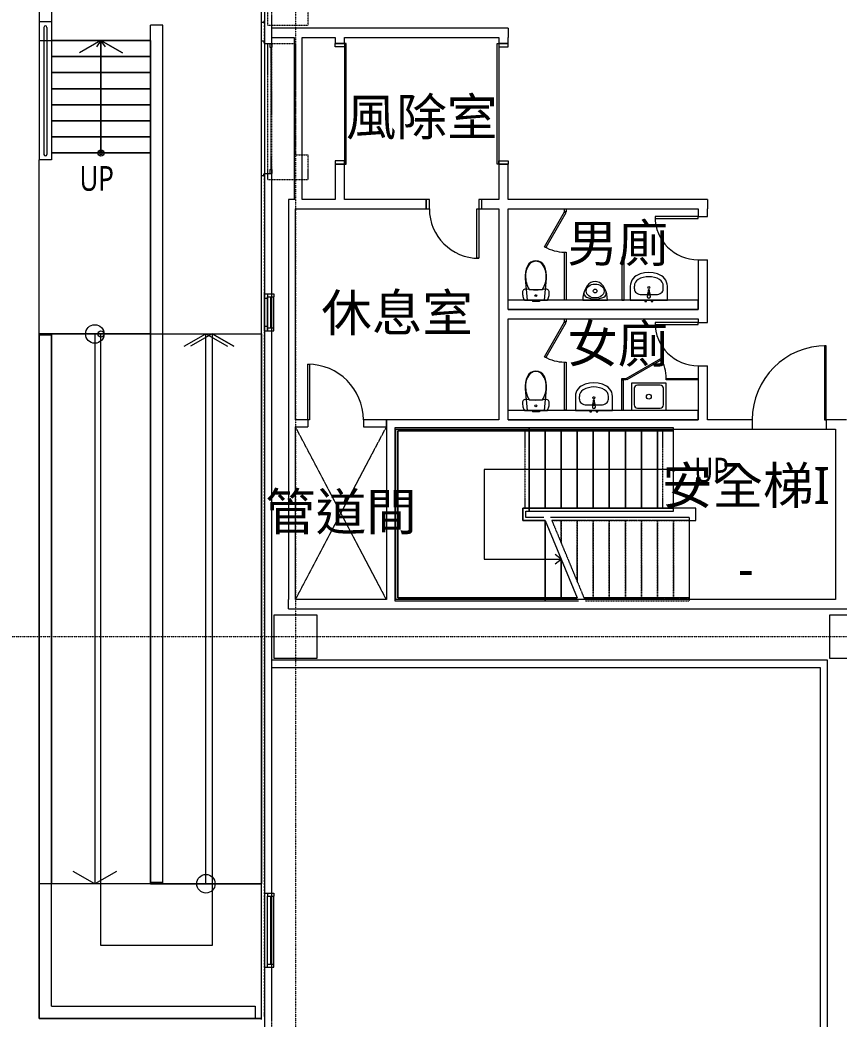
# Model space of a CAD drawing. Extents: x -76427 to 292734, y -42117 to 131250.
# Drawn here: x -4463 to 8806, y 53810 to 69982 of the extents above; entities that cross this region are included whole.
import ezdxf
from ezdxf.enums import TextEntityAlignment as Align

# ---------------------------------------------------------------- set-up
doc = ezdxf.new("R2010")
doc.units = 0
doc.header["$LTSCALE"] = 10
for name, pattern in [('H12PL1$0$HIDDEN', [0.4, 0.3, -0.1]), ('H12PL1$0$JJP_三點線', [0.9, 0.3, -0.15, 0, -0.15, 0, -0.15, 0, -0.15]), ('H12PL1$0$JJP_虛線(退縮線、投影線、地下室範圍、非屬本工程、圖面分區)', [0.45, 0.3, -0.15]), ('H12PL1$0$虛線', [0.846667, 0.423333, -0.423333]), ('H12PL1$0$點劃線', [1.340556, 0.635, -0.352778, 0, -0.352778])]:
    doc.linetypes.add(name, pattern=pattern)
for name, color, linetype in [('H12PL1$0$A-OBJE-2D', 252, 'Continuous'), ('H12PL1$0$A-OBJE-TOIL.3D', 252, 'Continuous'), ('H12PL1$0$A-STRS', 252, 'Continuous'), ('H12PL1$0$A-TEXT', 252, 'Continuous'), ('H12PL1$0$A-WALL-EX', 252, 'Continuous'), ('H12PL1$0$A-WALL-IN', 252, 'Continuous'), ('H12PL1$0$A-ZONE', 252, 'Continuous'), ('H12PL1$0$Door', 252, 'Continuous'), ('H12PL1$0$L10_14_Defpoints', 252, 'Continuous'), ('H12PL1$0$L10_14_HYOKI', 252, 'Continuous'), ('H12PL1$0$L10_14_RC Wall', 252, 'Continuous'), ('H12PL1$0$L10_14_SIAGE1', 252, 'Continuous'), ('H12PL1$0$L10_14_SIAGE2', 252, 'Continuous'), ('H12PL1$0$L10_14_SUGATA3', 252, 'Continuous'), ('H12PL1$0$L10_14_SUGATA4', 252, 'Continuous'), ('H12PL1$0$L10_14_TATEGU1', 252, 'Continuous'), ('H12PL1$0$L10_14_TATEGU2', 252, 'Continuous'), ('H12PL1$0$S-COL', 252, 'Continuous'), ('H12PL1$0$S-GRID', 252, 'Continuous'), ('H12PL1$0$S-SLAB-SHOW', 252, 'Continuous'), ('H12PL1$0$Window', 252, 'Continuous')]:
    doc.layers.add(name, color=color, linetype=linetype)
doc.styles.add('H12PL1$0$Standard', font='', dxfattribs={"width": 0.8})
doc.styles.get('H12PL1$0$Standard').set_extended_font_data('Microsoft JhengHei')

# ---------------------------------------------------------------- blocks, each defined once
blk = doc.blocks.new('H12PL1')
at = {"layer": 'H12PL1$0$A-OBJE-2D', "linetype": 'H12PL1$0$HIDDEN', "lineweight": 0}
for p, q in [((0, 60600), (1475, 63397.5)), ((1475, 60600), (0, 63397.5))]:
    blk.add_line(p, q, dxfattribs=at)
at = {"layer": 'H12PL1$0$A-OBJE-TOIL.3D', "lineweight": 0}
for p, q in [((5490.22, 65628.27), (5490.22, 65674.09)), ((5959.78, 65628.27), (5959.78, 65674.09)), ((3786.06, 65618.04), (3895, 65618.04)), ((3895, 65618.04), (4003.94, 65618.04)), ((5606.17, 65537.32), (5843.83, 65537.32)), ((5711.4, 65527.23), (5711.4, 65542.1)), ((5738.6, 65527.23), (5711.4, 65527.23)), ((5738.6, 65542.1), (5738.6, 65527.23)), ((3854.69, 65445), (3838, 65445)), ((3838, 65445), (3838, 65425)), ((3854.69, 65425), (3838, 65425)), ((3879, 65445), (3854.69, 65445)), ((3879, 65425), (3854.69, 65425)), ((3883.69, 65445), (3879, 65445)), ((3879, 65445), (3879, 65425)), ((3883.69, 65425), (3879, 65425)), ((3895, 65445), (3883.69, 65445)), ((3895, 65425), (3883.69, 65425)), ((3906.31, 65445), (3895, 65445)), ((3906.31, 65425), (3895, 65425)), ((3911, 65445), (3906.31, 65445)), ((3911, 65425), (3906.31, 65425)), ((3911, 65445), (3911, 65425)), ((3935.31, 65445), (3911, 65445)), ((3935.31, 65425), (3911, 65425)), ((3952, 65445), (3935.31, 65445)), ((3952, 65425), (3935.31, 65425)), ((3952, 65445), (3952, 65425)), ((5910, 64070), (5540, 64070)), ((4600.22, 63843.27), (4600.22, 63889.09)), ((5069.78, 63843.27), (5069.78, 63889.09)), ((5490, 64020), (5490, 63750)), ((5960, 63750), (5960, 64020)), ((3786.06, 63833.04), (3895, 63833.04)), ((3895, 63833.04), (4003.94, 63833.04)), ((4716.17, 63752.32), (4953.83, 63752.32)), ((4821.4, 63742.23), (4821.4, 63757.1)), ((4848.6, 63742.23), (4821.4, 63742.23)), ((4848.6, 63757.1), (4848.6, 63742.23)), ((3854.69, 63660), (3838, 63660)), ((3838, 63660), (3838, 63640)), ((3854.69, 63640), (3838, 63640)), ((3879, 63660), (3854.69, 63660)), ((3879, 63640), (3854.69, 63640)), ((3883.69, 63660), (3879, 63660)), ((3879, 63660), (3879, 63640)), ((3883.69, 63640), (3879, 63640)), ((3895, 63660), (3883.69, 63660)), ((3895, 63640), (3883.69, 63640)), ((3906.31, 63660), (3895, 63660)), ((3906.31, 63640), (3895, 63640)), ((3911, 63660), (3906.31, 63660)), ((3911, 63640), (3906.31, 63640)), ((3911, 63660), (3911, 63640)), ((3935.31, 63660), (3911, 63660)), ((3935.31, 63640), (3911, 63640)), ((3952, 63660), (3935.31, 63660)), ((3952, 63640), (3935.31, 63640)), ((3952, 63660), (3952, 63640)), ((5540, 63700), (5910, 63700))]:
    blk.add_line(p, q, dxfattribs=at)
at = {"layer": 'H12PL1$0$A-OBJE-TOIL.3D', "lineweight": 0, "flags": 128}
for points in [[(4381.65, 66862.5), (4056.65, 66299.58), (4035, 66312.08), (4360, 66875)], [(4385, 66875), (4360, 66875), (4360, 66925), (4385, 66925)], [(4385, 65445), (4360, 65445), (4360, 66225), (4385, 66225)], [(4064.42, 65898.43), (4052.02, 65948.17), (4033, 65995.11), (4007.4, 66032.31), (3974.36, 66060.82), (3936.05, 66078.78), (3895, 66085), (3853.95, 66078.78), (3815.64, 66060.82), (3782.6, 66032.31), (3757, 65995.11), (3737.98, 65948.17), (3725.58, 65898.43), (3720.09, 65847.08), (3721.65, 65795.38), (3754.03, 65445), (4035.97, 65445), (4068.35, 65795.38), (4069.91, 65847.08)], [(5285, 65445), (5325, 65445), (5325, 66135), (5285, 66135)], [(6025, 65445), (6025, 65674.09), (6022.11, 65707.81), (6013.51, 65740.46), (5999.5, 65770.98), (5980.51, 65798.41), (5957.15, 65821.86), (5930.17, 65840.59), (5864.98, 65870.53), (5795.96, 65888.83), (5725, 65894.99), (5654.04, 65888.83), (5585.02, 65870.53), (5519.83, 65840.59), (5492.85, 65821.86), (5469.49, 65798.41), (5450.5, 65770.98), (5436.49, 65740.46), (5427.89, 65707.81), (5425, 65674.09), (5425, 65445)], [(5055, 65445), (5051.96, 65497.96), (5042.94, 65549.32), (5028.21, 65597.5), (5008.21, 65641.05), (4983.56, 65678.64), (4955, 65709.14), (4923.4, 65731.61), (4889.73, 65745.37), (4855, 65750), (4820.27, 65745.37), (4786.6, 65731.61), (4755, 65709.14), (4726.44, 65678.64), (4701.79, 65641.05), (4681.79, 65597.5), (4667.06, 65549.32), (4658.04, 65497.96), (4655, 65445), (4855, 65445)], [(4081.77, 65445), (4088.87, 65460.07), (4095.07, 65475.54), (4100.36, 65491.34), (4104.71, 65507.43), (4108.11, 65523.74), (4110.55, 65540.22), (4112.01, 65556.82), (4112.5, 65573.48), (4111.22, 65585.01), (4107.43, 65595.98), (4101.33, 65605.85), (4093.21, 65614.15), (4083.46, 65620.45), (4072.57, 65624.47), (4061.06, 65625.99), (4049.5, 65624.95), (4011.22, 65618.17), (3972.64, 65613.31), (3933.87, 65610.39), (3895, 65609.42), (3856.13, 65610.39), (3817.36, 65613.31), (3778.78, 65618.17), (3740.5, 65624.95), (3728.94, 65625.99), (3717.43, 65624.47), (3706.54, 65620.45), (3696.79, 65614.15), (3688.67, 65605.85), (3682.57, 65595.98), (3678.78, 65585.01), (3677.5, 65573.48), (3677.99, 65556.82), (3679.45, 65540.22), (3681.89, 65523.74), (3685.29, 65507.43), (3689.64, 65491.34), (3694.93, 65475.54), (3701.13, 65460.07), (3708.23, 65445)], [(5688.5, 65445), (5661.5, 65445), (5661.5, 65425), (5688.5, 65425)], [(5788.5, 65445), (5761.5, 65445), (5761.5, 65425), (5788.5, 65425)], [(4381.65, 65082.5), (4056.65, 64519.58), (4035, 64532.08), (4360, 65095)], [(4385, 65095), (4360, 65095), (4360, 65145), (4385, 65145)], [(4385, 63665), (4360, 63665), (4360, 64445), (4385, 64445)], [(5356.08, 64180), (5919, 64505), (5931.5, 64483.35), (5368.58, 64158.35)], [(4064.42, 64113.43), (4052.02, 64163.17), (4033, 64210.11), (4007.4, 64247.31), (3974.36, 64275.82), (3936.05, 64293.78), (3895, 64300), (3853.95, 64293.78), (3815.64, 64275.82), (3782.6, 64247.31), (3757, 64210.11), (3737.98, 64163.17), (3725.58, 64113.43), (3720.09, 64062.08), (3721.65, 64010.38), (3754.03, 63660), (4035.97, 63660), (4068.35, 64010.38), (4069.91, 64062.08)], [(5135, 63660), (5135, 63889.09), (5132.11, 63922.81), (5123.51, 63955.46), (5109.5, 63985.98), (5090.51, 64013.41), (5067.15, 64036.86), (5040.17, 64055.59), (4974.98, 64085.53), (4905.96, 64103.83), (4835, 64109.99), (4764.04, 64103.83), (4695.02, 64085.53), (4629.83, 64055.59), (4602.85, 64036.86), (4579.49, 64013.41), (4560.5, 63985.98), (4546.49, 63955.46), (4537.89, 63922.81), (4535, 63889.09), (4535, 63660)], [(5356.08, 64180), (5356.08, 64155), (5285, 64155), (5285, 64180)], [(5310, 63660), (5285, 63660), (5285, 64155), (5310, 64155)], [(5450, 64110), (6000, 64110), (6000, 63660), (5450, 63660)], [(6525, 64180), (6525, 64155), (6006.08, 64155), (6006.08, 64180)], [(4081.77, 63660), (4088.87, 63675.07), (4095.07, 63690.54), (4100.36, 63706.34), (4104.71, 63722.43), (4108.11, 63738.74), (4110.55, 63755.22), (4112.01, 63771.82), (4112.5, 63788.48), (4111.22, 63800.01), (4107.43, 63810.98), (4101.33, 63820.85), (4093.21, 63829.15), (4083.46, 63835.45), (4072.57, 63839.47), (4061.06, 63840.99), (4049.5, 63839.95), (4011.22, 63833.17), (3972.64, 63828.31), (3933.87, 63825.39), (3895, 63824.42), (3856.13, 63825.39), (3817.36, 63828.31), (3778.78, 63833.17), (3740.5, 63839.95), (3728.94, 63840.99), (3717.43, 63839.47), (3706.54, 63835.45), (3696.79, 63829.15), (3688.67, 63820.85), (3682.57, 63810.98), (3678.78, 63800.01), (3677.5, 63788.48), (3677.99, 63771.82), (3679.45, 63755.22), (3681.89, 63738.74), (3685.29, 63722.43), (3689.64, 63706.34), (3694.93, 63690.54), (3701.13, 63675.07), (3708.23, 63660)], [(4798.5, 63660), (4771.5, 63660), (4771.5, 63640), (4798.5, 63640)], [(4898.5, 63660), (4871.5, 63660), (4871.5, 63640), (4898.5, 63640)]]:
    blk.add_lwpolyline(points, close=True, dxfattribs=at)
for points in [[(5750, 65502.32), (5746, 65544.27, 0.12101958), (5742.73, 65553.78), (5736.1, 65606.72, 0.88256628), (5713.9, 65606.72), (5707.27, 65553.78, 0.12101958), (5704, 65544.27), (5700, 65502.32, 1)], [(4860, 63717.32), (4856, 63759.27, 0.12101958), (4852.73, 63768.78), (4846.1, 63821.72, 0.88256628), (4823.9, 63821.72), (4817.27, 63768.78, 0.12101958), (4814, 63759.27), (4810, 63717.32, 1)]]:
    blk.add_lwpolyline(points, format="xyb", close=True, dxfattribs=at)
for points in [[(6525, 65445), (3445, 65445)], [(3445, 65295), (3445, 65445)], [(6525, 65295), (6525, 65445)], [(3445, 65295), (6525, 65295)], [(6525, 63660), (3445, 63660)], [(3445, 63510), (3445, 63660)], [(6525, 63510), (6525, 63660)], [(3445, 63510), (6525, 63510)]]:
    blk.add_lwpolyline(points, dxfattribs=at)
at = {"layer": 'H12PL1$0$A-OBJE-TOIL.3D', "lineweight": 0}
for centre, radius in [((5725, 65652.14), 17.5), ((4855, 65595), 30), ((4835, 63867.14), 17.5), ((5725, 63885), 40)]:
    blk.add_circle(centre, radius, dxfattribs=at)
for centre, radius, start, end in [((4360, 66875), 650, 240, 270), ((4743.21, 65560.27), 70.02, 169.18547, 244.54742), ((4966.79, 65560.27), 70.02, 295.452578, 10.81453), ((5725, 65542.37), 21.09, 32.771025, 147.228975), ((5725, 65542.1), 13.6, 0, 180), ((4855, 65795.15), 330.15, 244.547422, 270), ((4855, 65795.15), 330.15, 270, 295.452578), ((4360, 65095), 650, 240, 270), ((5356.08, 64180), 650, 0, 30), ((5540, 64020), 50, 90, 180), ((5910, 64020), 50, 0, 90), ((4835, 63757.37), 21.09, 32.771025, 147.228975), ((4835, 63757.1), 13.6, 0, 180), ((5540, 63750), 50, 180, 270), ((5910, 63750), 50, 270, 0)]:
    blk.add_arc(centre, radius, start, end, dxfattribs=at)
for centre, major_axis, ratio, start_param, end_param in [((3984.46, 65857.3), (0, 257.06), 0.99937656, 0.7259352, 1.62652376), ((3895.81, 65937.76), (0, 138.61), 0.99937656, 0.00586087, 0.63250464), ((3894.19, 65937.76), (0, 138.61), 0.99937656, 5.65068079, 6.27732457), ((3805.54, 65857.3), (0, 257.06), 0.99937656, 4.65665775, 5.55724631), ((4153.1, 65832.94), (0, 425.52), 0.99937656, 1.5471782, 2.10019876), ((3636.9, 65832.94), (0, 425.52), 0.99937656, 4.18298425, 4.7360048), ((5725, 65445), (0, 381.82), 0.95652174, 5.78621047, 6.78016015), ((5606.15, 65674.09), (0, 121.2), 0.95652174, 0.49697483, 1.57079633), ((5843.85, 65674.09), (0, 121.2), 0.95652174, 4.71238898, 5.78621048), ((5606.3, 65628.27), (116.07, 0), 0.78364566, 3.14159265, 4.71238898), ((5843.7, 65628.27), (116.07, 0), 0.78364566, 4.71238898, 6.28318531), ((3984.46, 64072.3), (0, 257.06), 0.99937656, 0.7259352, 1.62652376), ((3895.81, 64152.76), (0, 138.61), 0.99937656, 0.00586087, 0.63250464), ((3894.19, 64152.76), (0, 138.61), 0.99937656, 5.65068079, 6.27732457), ((3805.54, 64072.3), (0, 257.06), 0.99937656, 4.65665775, 5.55724631), ((4153.1, 64047.94), (0, 425.52), 0.99937656, 1.5471782, 2.10019876), ((3636.9, 64047.94), (0, 425.52), 0.99937656, 4.18298425, 4.7360048), ((4835, 63660), (0, 381.82), 0.95652174, 5.78621047, 6.78016015), ((4716.15, 63889.09), (0, 121.2), 0.95652174, 0.49697483, 1.57079633), ((4953.85, 63889.09), (0, 121.2), 0.95652174, 4.71238898, 5.78621048), ((4716.3, 63843.27), (116.07, 0), 0.78364566, 3.14159265, 4.71238898), ((4953.7, 63843.27), (116.07, 0), 0.78364566, 4.71238898, 6.28318531)]:
    blk.add_ellipse(centre, major_axis=major_axis, ratio=ratio, start_param=start_param, end_param=end_param, dxfattribs=at)
for centre, major_axis, ratio in [((4855, 65595), (145, 0), 0.77241379), ((3895, 65519.98), (15, 0), 0.99972383), ((3895, 63734.98), (15, 0), 0.99972383)]:
    blk.add_ellipse(centre, major_axis=major_axis, ratio=ratio, dxfattribs=at)
at = {"layer": 'H12PL1$0$A-STRS', "lineweight": 0}
for p, q in [((-2350, 69650), (-3950, 69650)), ((-3950, 69650), (-3950, 67830)), ((-2350, 69650), (-3950, 69650)), ((-3950, 69650), (-3950, 69390)), ((-3150, 69650), (-3225, 69550)), ((-3150, 69390), (-3150, 69650)), ((-3075, 69550), (-3150, 69650)), ((-2350, 67830), (-2350, 69650)), ((-2350, 69390), (-2350, 69650)), ((-2350, 69390), (-3950, 69390)), ((-3950, 69390), (-3950, 69130)), ((-3950, 69390), (-2350, 69390)), ((-3150, 68090), (-3150, 69390)), ((-2350, 69130), (-2350, 69390)), ((-2350, 69130), (-3950, 69130)), ((-3950, 69130), (-3950, 68870)), ((-3950, 69130), (-2350, 69130)), ((-2350, 68870), (-2350, 69130)), ((-2350, 68870), (-3950, 68870)), ((-3950, 68870), (-3950, 68610)), ((-3950, 68870), (-2350, 68870)), ((-2350, 68610), (-2350, 68870)), ((-2350, 68610), (-3950, 68610)), ((-3950, 68610), (-3950, 68350)), ((-3950, 68610), (-2350, 68610)), ((-2350, 68350), (-2350, 68610)), ((-2350, 68350), (-3950, 68350)), ((-3950, 68350), (-3950, 68090)), ((-3950, 68350), (-2350, 68350)), ((-2350, 68090), (-2350, 68350)), ((-2350, 68090), (-3950, 68090)), ((-3950, 68090), (-3950, 67830)), ((-3950, 68090), (-2350, 68090)), ((-3150, 67830), (-3150, 68090)), ((-2350, 67830), (-2350, 68090)), ((-3950, 67830), (-2350, 67830)), ((-3950, 67830), (-2350, 67830)), ((3785, 63380), (1608.56, 63380)), ((1608.56, 63380), (1608.56, 60580)), ((1658.56, 60630), (1658.56, 63330)), ((1658.56, 63330), (3785, 63330)), ((1658.56, 63330), (1658.56, 60630)), ((3715.58, 63330), (1658.56, 63330)), ((1658.56, 63330), (1658.56, 60630)), ((3785, 63330), (1658.56, 63330)), ((3785, 63330), (3715.58, 63330)), ((6125, 63380), (3785, 63380)), ((3785, 63380), (3785, 63330)), ((3785, 63330), (3785, 63380)), ((3785, 63330), (6125, 63330)), ((6125, 63330), (3785, 63330)), ((3785, 62080), (3785, 63330)), ((3785, 62080), (3785, 63330)), ((3785, 62080), (3785, 63330)), ((4045, 63330), (3785, 63330)), ((3785, 63330), (3785, 62080)), ((3785, 62080), (3785, 63330)), ((4045, 62080), (4045, 63330)), ((4305, 63330), (4045, 63330)), ((4045, 63330), (4045, 62080)), ((4045, 62080), (4045, 63330)), ((4305, 62080), (4305, 63330)), ((4565, 63330), (4305, 63330)), ((4305, 63330), (4305, 62080)), ((4305, 62080), (4305, 63330)), ((4565, 62080), (4565, 63330)), ((4825, 63330), (4565, 63330)), ((4565, 63330), (4565, 62080)), ((4565, 62080), (4565, 63330)), ((4825, 62080), (4825, 63330)), ((5085, 63330), (4825, 63330)), ((4825, 63330), (4825, 62080)), ((4825, 62080), (4825, 63330)), ((5085, 62080), (5085, 63330)), ((5345, 63330), (5085, 63330)), ((5085, 63330), (5085, 62080)), ((5085, 62080), (5085, 63330)), ((5345, 62080), (5345, 63330)), ((5605, 63330), (5345, 63330)), ((5345, 63330), (5345, 62080)), ((5345, 62080), (5345, 63330)), ((5605, 62080), (5605, 63330)), ((5865, 63330), (5605, 63330)), ((5605, 63330), (5605, 62080)), ((5605, 62080), (5605, 63330)), ((5865, 62080), (5865, 63330)), ((6125, 63330), (5865, 63330)), ((5865, 63330), (5865, 62080)), ((5865, 62080), (5865, 63330)), ((6125, 63330), (6125, 63380)), ((6125, 62080), (6125, 63330)), ((6125, 62080), (6125, 63330)), ((3785, 62705), (3060, 62705)), ((3060, 62705), (3060, 61255)), ((5865, 62705), (3785, 62705)), ((6125, 62705), (5865, 62705)), ((3785, 62080), (3685, 62080)), ((3685, 62080), (3685, 61880)), ((3685, 61880), (3685, 62080)), ((3685, 62080), (3715.58, 62080)), ((3685, 61880), (3685, 62080)), ((3685, 62080), (3785, 62080)), ((3715.58, 62080), (3785, 62080)), ((3735, 61930), (3735, 62030)), ((3735, 62030), (3785, 62030)), ((6125, 62080), (3785, 62080)), ((3785, 62080), (3785, 62030)), ((3785, 62030), (3785, 62080)), ((3785, 62080), (6125, 62080)), ((3785, 62080), (4045, 62080)), ((3785, 62030), (6125, 62030)), ((4045, 62080), (4305, 62080)), ((4305, 62080), (4565, 62080)), ((4565, 62080), (4825, 62080)), ((4825, 62080), (5085, 62080)), ((5085, 62080), (5345, 62080)), ((5345, 62080), (5605, 62080)), ((5605, 62080), (5865, 62080)), ((5865, 62080), (6125, 62080)), ((6125, 62030), (6125, 62080)), ((3685, 61880), (4045, 61880)), ((4045, 61880), (3685, 61880)), ((4045, 61880), (3685, 61880)), ((4024.2, 61930), (3735, 61930)), ((4045, 61880), (4045, 60630)), ((4045, 61880), (4045, 60630)), ((4045, 60630), (4045, 61880)), ((4045, 61880), (4045, 60630)), ((4045, 61880), (4565, 60630)), ((4305, 61255), (4205, 61330)), ((3060, 61255), (4045, 61255)), ((4045, 61255), (4305, 61255)), ((4205, 61180), (4305, 61255)), ((4305, 61255), (4305, 60630)), ((4305, 60630), (4305, 61255)), ((4305, 61255), (4305, 60630)), ((1608.56, 60580), (4045, 60580)), ((4045, 60630), (1658.56, 60630)), ((1658.56, 60630), (4045, 60630)), ((1658.56, 60630), (4045, 60630)), ((4045, 60580), (4045, 60630)), ((4565, 60630), (4045, 60630)), ((4045, 60630), (4045, 60580)), ((4045, 60630), (4565, 60630)), ((4045, 60630), (4305, 60630)), ((4045, 60580), (4585.8, 60580)), ((4305, 60630), (4565, 60630))]:
    blk.add_line(p, q, dxfattribs=at)
at = {"layer": 'H12PL1$0$A-STRS', "linetype": 'H12PL1$0$JJP_虛線(退縮線、投影線、地下室範圍、非屬本工程、圖面分區)', "lineweight": 0}
for p, q in [((3715.58, 63330), (3715.58, 62080)), ((5946.78, 63330), (5946.78, 62080)), ((4045, 61880), (4045, 60630)), ((6385, 61930), (4132.51, 61930)), ((4153.31, 61880), (6385, 61880)), ((4305, 61880), (4153.31, 61880)), ((4153.31, 61880), (4673.31, 60630)), ((4305, 61880), (4305, 61515.36)), ((4305, 61515.36), (4305, 61880)), ((4305, 61880), (4305, 61515.36)), ((4565, 61880), (4305, 61880)), ((4565, 61880), (4565, 60890.36)), ((4565, 60890.36), (4565, 61880)), ((4565, 61880), (4565, 60890.36)), ((4825, 61880), (4565, 61880)), ((4825, 61880), (4825, 60630)), ((4825, 60630), (4825, 61880)), ((4825, 61880), (4825, 60630)), ((5085, 61880), (4825, 61880)), ((5085, 61880), (5085, 60630)), ((5085, 60630), (5085, 61880)), ((5085, 61880), (5085, 60630)), ((5345, 61880), (5085, 61880)), ((5345, 61880), (5345, 60630)), ((5345, 60630), (5345, 61880)), ((5345, 61880), (5345, 60630)), ((5605, 61880), (5345, 61880)), ((5605, 61880), (5605, 60630)), ((5605, 60630), (5605, 61880)), ((5605, 61880), (5605, 60630)), ((5865, 61880), (5605, 61880)), ((5865, 61880), (5865, 60630)), ((5865, 60630), (5865, 61880)), ((5865, 61880), (5865, 60630)), ((6125, 61880), (5865, 61880)), ((6125, 61880), (6125, 60630)), ((6125, 60630), (6125, 61880)), ((6125, 61880), (6125, 60630)), ((6385, 61880), (6125, 61880)), ((6385, 61880), (6385, 61930)), ((6385, 60630), (6385, 61880)), ((6385, 60630), (4673.31, 60630)), ((4673.31, 60630), (4825, 60630)), ((4694.11, 60580), (6385, 60580)), ((4825, 60630), (5085, 60630)), ((5085, 60630), (5345, 60630)), ((5345, 60630), (5605, 60630)), ((5605, 60630), (5865, 60630)), ((5865, 60630), (6125, 60630)), ((6125, 60630), (6385, 60630)), ((6385, 60580), (6385, 60630))]:
    blk.add_line(p, q, dxfattribs=at)
at = {"layer": 'H12PL1$0$A-STRS', "linetype": 'H12PL1$0$虛線', "lineweight": 0}
for p, q in [((6385, 61880), (4153.31, 61880)), ((6385, 60630), (6385, 61880)), ((4673.31, 60630), (6385, 60630))]:
    blk.add_line(p, q, dxfattribs=at)
at = {"layer": 'H12PL1$0$A-STRS', "lineweight": 0, "flags": 128}
for points in [[(-3125, 67830, 1), (-3175, 67830, 1)], [(6125, 62730, 1), (6125, 62680, 1)]]:
    blk.add_lwpolyline(points, format="xyb", close=True, dxfattribs=at)
at = {"layer": 'H12PL1$0$A-WALL-EX', "linetype": 'H12PL1$0$JJP_虛線(退縮線、投影線、地下室範圍、非屬本工程、圖面分區)', "lineweight": 0}
blk.add_line((-500, 82879.97), (-500, -2529.97), dxfattribs=at)
at = {"layer": 'H12PL1$0$A-WALL-EX', "lineweight": 0}
for p, q in [((-500, 69600), (-380, 69600)), ((-500, 67500), (-380, 67500)), ((-500, 65550), (-500, 64950)), ((-380, 64950), (-380, 65550)), ((-500, 55850), (-380, 55850)), ((-500, 55850), (-500, 54650)), ((-380, 54650), (-380, 55850)), ((-500, 54650), (-380, 54650))]:
    blk.add_line(p, q, dxfattribs=at)
at = {"layer": 'H12PL1$0$A-WALL-EX', "linetype": 'H12PL1$0$JJP_虛線(退縮線、投影線、地下室範圍、非屬本工程、圖面分區)', "lineweight": 0, "flags": 128}
for points in [[(-500.03, 83000), (-500.03, -2650)], [(-380, -2529.97), (-380, 82879.97)]]:
    blk.add_lwpolyline(points, dxfattribs=at)
at = {"layer": 'H12PL1$0$A-WALL-EX', "lineweight": 0, "flags": 128}
for points in [[(-500, 70000), (-500, 69600)], [(-380, 69600), (-380, 70000)], [(-500, 67500), (-500, 65550)], [(-380, 65550), (-380, 67500)], [(-500, 64950), (-500, 55850)], [(-380, 55850), (-380, 64950)], [(8499.5, 59619.5), (-380.5, 59619.5)], [(-380.5, 59499.5), (-380.5, 59619.5)], [(8619.5, 59619.5), (8499.5, 59619.5)], [(8619.5, 30500.5), (8619.5, 59619.5)], [(-380.5, 59499.5), (8499.5, 59499.5)], [(8499.5, 59499.5), (8499.5, 30500.5)], [(-500, 54650), (-500, 53800)], [(-380, 53800), (-380, 54650)]]:
    blk.add_lwpolyline(points, dxfattribs=at)
at = {"layer": 'H12PL1$0$A-WALL-IN', "lineweight": 0}
for p, q in [((794, 69600), (646, 69600)), ((3296, 69600), (3444, 69600)), ((794, 67650), (646, 67650)), ((3296, 67650), (3444, 67650)), ((2120, 66925), (2120, 67075)), ((3020, 66925), (3020, 67075)), ((6525, 66800), (6675, 66800)), ((6525, 66100), (6675, 66100)), ((6525, 65085), (6675, 65085)), ((6525, 64385), (6675, 64385)), ((200, 63510), (200, 63397.5)), ((1100, 63510), (1100, 63397.5)), ((7400, 63510), (7400, 63360)), ((8600, 63510), (8600, 63360))]:
    blk.add_line(p, q, dxfattribs=at)
at = {"layer": 'H12PL1$0$A-WALL-IN', "lineweight": 0, "flags": 128}
for points in [[(3444, 69850), (-380, 69850)], [(-380, 69700), (-380, 69850)], [(3444, 69850), (3444, 69700)], [(-380, 69700), (-18, 69700)], [(-18, 69700), (-18, 67075)], [(107, 67075), (107, 69700)], [(107, 69700), (646, 69700)], [(646, 69700), (646, 69600)], [(794, 69600), (794, 69700)], [(794, 69700), (3296, 69700)], [(3296, 69700), (3296, 69600)], [(3444, 69600), (3444, 69700)], [(646, 67650), (646, 67075)], [(794, 67075), (794, 67650)], [(3296, 67650), (3296, 67075)], [(3444, 67075), (3444, 67650)], [(0, 67075), (-112.5, 67075)], [(-112.5, 67075), (-112.5, 60600)], [(646, 67075), (107, 67075)], [(2120, 67075), (794, 67075)], [(3296, 67075), (3020, 67075)], [(6675, 67075), (3444, 67075)], [(6675, 67075), (6675, 66925)], [(0, 63510), (0, 66925)], [(0, 66925), (2120, 66925)], [(3020, 66925), (3295, 66925)], [(3295, 66925), (3295, 63510)], [(3445, 65295), (3445, 66925)], [(3445, 66925), (6525, 66925)], [(6525, 66925), (6525, 66800)], [(6675, 66800), (6675, 66925)], [(6525, 66100), (6525, 65295)], [(6675, 65085), (6675, 66100)], [(6525, 65295), (3445, 65295)], [(3445, 65145), (6525, 65145)], [(3445, 63510), (3445, 65145)], [(6525, 65145), (6525, 65085)], [(6525, 64385), (6525, 63510)], [(6675, 63510), (6675, 64385)], [(200, 63510), (0, 63510)], [(0, 63397.5), (200, 63397.5)], [(0, 60600), (0, 63397.5)], [(1475, 63510), (1100, 63510)], [(1100, 63397.5), (1475, 63397.5)], [(1475, 63397.5), (1475, 63510)], [(3295, 63510), (1475, 63510)], [(1475, 63510), (1475, 63360)], [(6525, 63510), (3445, 63510)], [(7400, 63510), (6675, 63510)], [(8925, 63510), (8600, 63510)], [(1475, 63360), (1475, 60600)], [(1625, 60600), (1625, 63360)], [(1625, 63360), (7400, 63360)], [(8600, 63360), (8750, 63360)], [(8750, 63360), (8750, 60600)], [(-112.5, 60450), (-112.5, 60600)], [(1475, 60600), (0, 60600)], [(8750, 60600), (1625, 60600)], [(-112.5, 60450), (9385, 60450)]]:
    blk.add_lwpolyline(points, dxfattribs=at)
at = {"layer": 'H12PL1$0$Door', "linetype": 'H12PL1$0$點劃線', "lineweight": 0}
for p, q in [((-446, 69900), (-446, 74000)), ((204, 69900), (204, 70300)), ((-446, 69900), (4, 69900)), ((4, 69900), (204, 69900)), ((-446, 69600), (4, 69600)), ((-446, 67400), (-446, 69600)), ((-416, 69600), (-416, 69540)), ((-380, 69600), (-380, 69540)), ((4, 67800), (4, 69600)), ((-416, 69540), (-380, 69540)), ((-398, 69540), (-398, 67560)), ((4, 67800), (204, 67800)), ((204, 67400), (204, 67800)), ((-416, 67560), (-416, 67500)), ((-416, 67560), (-380, 67560)), ((-416, 67500), (-380, 67500)), ((-380, 67560), (-380, 67500)), ((-446, 67400), (4, 67400)), ((4, 67400), (204, 67400))]:
    blk.add_line(p, q, dxfattribs=at)
at = {"layer": 'H12PL1$0$Door', "lineweight": 0}
for p, q in [((644, 69550), (644, 69600)), ((644, 69600), (794, 69600)), ((794, 69550), (644, 69550)), ((794, 69600), (794, 69550)), ((794, 69600), (794, 67650)), ((824, 69600), (794, 69600)), ((824, 67650), (824, 69600)), ((3266, 67650), (3266, 69600)), ((3266, 69600), (3296, 69600)), ((3294, 69600), (3294, 69550)), ((3444, 69600), (3294, 69600)), ((3294, 69550), (3444, 69550)), ((3296, 69600), (3296, 67650)), ((3444, 69550), (3444, 69600)), ((794, 67700), (644, 67700)), ((644, 67700), (644, 67650)), ((644, 67650), (794, 67650)), ((794, 67650), (794, 67700)), ((794, 67650), (824, 67650)), ((3296, 67650), (3266, 67650)), ((3294, 67650), (3294, 67700)), ((3294, 67700), (3444, 67700)), ((3444, 67650), (3294, 67650)), ((3444, 67700), (3444, 67650)), ((2170, 67075), (2120, 67075)), ((2120, 67075), (2120, 66925)), ((2170, 66925), (2170, 67075)), ((3020, 67075), (2970, 67075)), ((2970, 67075), (2970, 66925)), ((3020, 66925), (3020, 67075)), ((2120, 66925), (2170, 66925)), ((2940, 66125), (2940, 66925)), ((2940, 66925), (2970, 66925)), ((2970, 66925), (2970, 66125)), ((2970, 66925), (3020, 66925)), ((6525, 66800), (5825, 66800)), ((5825, 66800), (5825, 66770)), ((6525, 66770), (6525, 66800)), ((6525, 66800), (6675, 66800)), ((5825, 66770), (6525, 66770)), ((2970, 66125), (2940, 66125)), ((6525, 66100), (6675, 66100)), ((6525, 65085), (5825, 65085)), ((5825, 65085), (5825, 65055)), ((5825, 65055), (6525, 65055)), ((6525, 65055), (6525, 65085)), ((6525, 65085), (6675, 65085)), ((8600, 64710), (8570, 64710)), ((8570, 64710), (8570, 63510)), ((8600, 63510), (8600, 64710)), ((200, 63510), (200, 64410)), ((200, 64410), (230, 64410)), ((230, 64410), (230, 63510)), ((6525, 64385), (6675, 64385)), ((230, 63510), (200, 63510)), ((200, 63510), (200, 63397)), ((1100, 63510), (1100, 63397)), ((7400, 63510), (7400, 63360)), ((8570, 63510), (8600, 63510)), ((8600, 63510), (8600, 63360))]:
    blk.add_line(p, q, dxfattribs=at)
for centre, radius, start, end in [((2970, 66925), 800, 180, 270), ((6525, 66800), 700, 180, 270), ((6525, 65085), 700, 180, 270), ((8600, 63510), 1200, 90, 180), ((200, 63510), 900, 0, 90)]:
    blk.add_arc(centre, radius, start, end, dxfattribs=at)
at = {"layer": 'H12PL1$0$L10_14_Defpoints', "lineweight": 0}
blk.add_line((-953.59, 60000), (-953.54, 60000), dxfattribs=at)
at = {"layer": 'H12PL1$0$L10_14_HYOKI', "lineweight": 0, "flags": 128}
for points in [[(-3150, 69650), (-2800, 69450), (-3150, 69650), (-3500, 69450)], [(-3150, 69650), (-3150, 67830)], [(-1350, 64900), (-1350, 55000), (-3150, 55000), (-3150, 64900)], [(-1350, 64900), (-1000, 64700), (-1350, 64900), (-1700, 64700)]]:
    blk.add_lwpolyline(points, dxfattribs=at)
at = {"layer": 'H12PL1$0$L10_14_HYOKI', "lineweight": 0}
for centre in [(-3150, 67830), (-3150, 64900)]:
    blk.add_circle(centre, 50, dxfattribs=at)
at = {"layer": 'H12PL1$0$L10_14_RC Wall', "lineweight": 0}
blk.add_line((-3950, 69050), (-3950, 68950), dxfattribs=at)
at = {"layer": 'H12PL1$0$L10_14_SIAGE1', "lineweight": 0, "flags": 128}
blk.add_lwpolyline([(-500, 53848.8), (-501.2, 53848.8), (-501.2, 53899.6)], dxfattribs=at)
at = {"layer": 'H12PL1$0$L10_14_SIAGE2', "lineweight": 0, "flags": 128}
for points in [[(-500, 69918.7), (-500, 69943.5)], [(-500, 69869.1), (-500, 69893.9)], [(-500, 69819.5), (-500, 69844.3)], [(-500, 69769.9), (-500, 69794.7)], [(-500, 69720.3), (-500, 69745.1)], [(-500, 69670.7), (-500, 69695.5)], [(-500, 67440.4), (-500, 67460)], [(-500, 67390.8), (-500, 67415.6)], [(-500, 67341.2), (-500, 67366)], [(-500, 67291.6), (-500, 67316.4)], [(-500, 67242), (-500, 67266.8)], [(-500, 67192.4), (-500, 67217.2)], [(-500, 67142.8), (-500, 67167.6)], [(-500, 67093.2), (-500, 67118)], [(-500, 67043.6), (-500, 67068.4)], [(-500, 66994), (-500, 67018.8)], [(-500, 66944.4), (-500, 66969.2)], [(-500, 66894.8), (-500, 66919.6)], [(-500, 66845.2), (-500, 66870)], [(-500, 66795.6), (-500, 66820.4)], [(-500, 66746), (-500, 66770.8)], [(-500, 66696.4), (-500, 66721.2)], [(-500, 66646.8), (-500, 66671.6)], [(-500, 66597.2), (-500, 66622)], [(-500, 66547.6), (-500, 66572.4)], [(-500, 66498), (-500, 66522.8)], [(-500, 66448.4), (-500, 66473.2)], [(-500, 66398.8), (-500, 66423.6)], [(-500, 66349.2), (-500, 66374)], [(-500, 66299.6), (-500, 66324.4)], [(-500, 66250), (-500, 66274.8)], [(-500, 66200.4), (-500, 66225.2)], [(-500, 66150.8), (-500, 66175.6)], [(-500, 66101.2), (-500, 66126)], [(-500, 66051.6), (-500, 66076.4)], [(-500, 66002), (-500, 66026.8)], [(-500, 65952.4), (-500, 65977.2)], [(-500, 65902.8), (-500, 65927.6)], [(-500, 65853.2), (-500, 65878)], [(-500, 65803.6), (-500, 65828.4)], [(-500, 65754), (-500, 65778.8)], [(-500, 65704.4), (-500, 65729.2)], [(-500, 65654.8), (-500, 65679.6)], [(-500, 65605.2), (-500, 65630)], [(-500, 65555.6), (-500, 65580.4)], [(-500, 65506), (-500, 65530.8)], [(-500, 65456.4), (-500, 65481.2)], [(-500, 65406.8), (-500, 65431.6)], [(-500, 65357.2), (-500, 65382)], [(-500, 65307.6), (-500, 65332.4)], [(-500, 65258), (-500, 65282.8)], [(-500, 65208.4), (-500, 65233.2)], [(-500, 65173.3), (-500, 65158.8), (-500, 65183.6)], [(-500, 65109.2), (-500, 65134)], [(-500, 65059.6), (-500, 65084.4)], [(-500, 65010), (-500, 65034.8)], [(-500, 64960.4), (-500, 64985.2)], [(-500, 64910.8), (-500, 64935.6)], [(-500, 64861.2), (-500, 64886)], [(-500, 64811.6), (-500, 64836.4)], [(-500, 64762), (-500, 64786.8)], [(-500, 64712.4), (-500, 64737.2)], [(-500, 64662.8), (-500, 64687.6)], [(-500, 64613.2), (-500, 64638)], [(-500, 64563.6), (-500, 64588.4)], [(-500, 64514), (-500, 64538.8)], [(-500, 64464.4), (-500, 64489.2)], [(-500, 64414.8), (-500, 64439.6)], [(-500, 64365.2), (-500, 64390)], [(-500, 64315.6), (-500, 64340.4)], [(-500, 64266), (-500, 64290.8)], [(-500, 64216.4), (-500, 64241.2)], [(-500, 64166.8), (-500, 64191.6)], [(-500, 64117.2), (-500, 64142)], [(-500, 64067.6), (-500, 64092.4)], [(-500, 64018), (-500, 64042.8)], [(-500, 63968.4), (-500, 63993.2)], [(-500, 63918.8), (-500, 63943.6)], [(-500, 63869.2), (-500, 63894)], [(-500, 63819.6), (-500, 63844.4)], [(-500, 63770), (-500, 63794.8)], [(-500, 63720.4), (-500, 63745.2)], [(-500, 63670.8), (-500, 63695.6)], [(-500, 63621.2), (-500, 63646)], [(-500, 63571.6), (-500, 63596.4)], [(-500, 63522), (-500, 63546.8)], [(-500, 63472.4), (-500, 63497.2)], [(-500, 63422.8), (-500, 63447.6)], [(-500, 63373.2), (-500, 63398)], [(-500, 63323.6), (-500, 63348.4)], [(-500, 63274), (-500, 63298.8)], [(-500, 63224.4), (-500, 63249.2)], [(-500, 63174.8), (-500, 63199.6)], [(-500, 63125.2), (-500, 63150)], [(-500, 63075.6), (-500, 63100.4)], [(-500, 63026), (-500, 63050.8)], [(-500, 62976.4), (-500, 63001.2)], [(-500, 62926.8), (-500, 62951.6)], [(-500, 62877.2), (-500, 62902)], [(-500, 62827.6), (-500, 62852.4)], [(-500, 62778), (-500, 62802.8)], [(-500, 62728.4), (-500, 62753.2)], [(-500, 62678.8), (-500, 62703.6)], [(-500, 62629.2), (-500, 62654)], [(-500, 62579.6), (-500, 62604.4)], [(-500, 62530), (-500, 62554.8)], [(-500, 62480.4), (-500, 62505.2)], [(-500, 62430.8), (-500, 62455.6)], [(-500, 62381.2), (-500, 62406)], [(-500, 62331.6), (-500, 62356.4)], [(-500, 62282), (-500, 62306.8)], [(-500, 62232.4), (-500, 62257.2)], [(-500, 62182.8), (-500, 62207.6)], [(-500, 62133.2), (-500, 62158)], [(-500, 62083.6), (-500, 62108.4)], [(-500, 62034), (-500, 62058.8)], [(-500, 61984.4), (-500, 62009.2)], [(-500, 61934.8), (-500, 61959.6)], [(-500, 61885.2), (-500, 61910)], [(-500, 61835.6), (-500, 61860.4)], [(-500, 61786), (-500, 61810.8)], [(-500, 61736.4), (-500, 61761.2)], [(-500, 61686.8), (-500, 61711.6)], [(-500, 61637.2), (-500, 61662)], [(-500, 61587.6), (-500, 61612.4)], [(-500, 61538), (-500, 61562.8)], [(-500, 61488.4), (-500, 61513.2)], [(-500, 61438.8), (-500, 61463.6)], [(-500, 61389.2), (-500, 61414)], [(-500, 61339.6), (-500, 61364.4)], [(-500, 61290), (-500, 61314.8)], [(-500, 61240.4), (-500, 61265.2)], [(-500, 61190.8), (-500, 61215.6)], [(-500, 61141.2), (-500, 61166)], [(-500, 61091.6), (-500, 61116.4)], [(-500, 61042), (-500, 61066.8)], [(-500, 60992.4), (-500, 61017.2)], [(-500, 60942.8), (-500, 60967.6)], [(-500, 60893.2), (-500, 60918)], [(-500, 60843.6), (-500, 60868.4)], [(-500, 60794), (-500, 60818.8)], [(-500, 60744.4), (-500, 60769.2)], [(-500, 60694.8), (-500, 60719.6)], [(-500, 60645.2), (-500, 60670)], [(-500, 60595.6), (-500, 60620.4)], [(-500, 60546), (-500, 60570.8)], [(-500, 60496.4), (-500, 60521.2)], [(-500, 60446.8), (-500, 60471.6)], [(-500, 60397.2), (-500, 60422)], [(-500, 60347.6), (-500, 60372.4)], [(-500, 60298), (-500, 60322.8)], [(-500, 60248.4), (-500, 60273.2)], [(-500, 60198.8), (-500, 60223.6)], [(-500, 60149.2), (-500, 60174)], [(-500, 60099.6), (-500, 60124.4)], [(-500, 60050), (-500, 60074.8)], [(-500, 60000.4), (-500, 60025.2)], [(-500, 59950.8), (-500, 59975.6)], [(-500, 59901.2), (-500, 59926)], [(-500, 59851.6), (-500, 59876.4)], [(-500, 59802), (-500, 59826.8)], [(-500, 59752.4), (-500, 59777.2)], [(-500, 59702.8), (-500, 59727.6)], [(-500, 59653.2), (-500, 59678)], [(-500, 59603.6), (-500, 59628.4)], [(-500, 59554), (-500, 59578.8)], [(-500, 59518.9), (-500, 59504.4), (-500, 59529.2)], [(-500, 59454.8), (-500, 59479.6)], [(-500, 59405.2), (-500, 59430)], [(-500, 59355.6), (-500, 59380.4)], [(-500, 59306), (-500, 59330.8)], [(-500, 59256.4), (-500, 59281.2)], [(-500, 59206.8), (-500, 59231.6)], [(-500, 59157.2), (-500, 59182)], [(-500, 59107.6), (-500, 59132.4)], [(-500, 59058), (-500, 59082.8)], [(-500, 59008.4), (-500, 59033.2)], [(-500, 58958.8), (-500, 58983.6)], [(-500, 58909.2), (-500, 58934)], [(-500, 58859.6), (-500, 58884.4)], [(-500, 58810), (-500, 58834.8)], [(-500, 58760.4), (-500, 58785.2)], [(-500, 58710.8), (-500, 58735.6)], [(-500, 58661.2), (-500, 58686)], [(-500, 58611.6), (-500, 58636.4)], [(-500, 58562), (-500, 58586.8)], [(-500, 58512.4), (-500, 58537.2)], [(-500, 58462.8), (-500, 58487.6)], [(-500, 58413.2), (-500, 58438)], [(-500, 58363.6), (-500, 58388.4)], [(-500, 58314), (-500, 58338.8)], [(-500, 58264.4), (-500, 58289.2)], [(-500, 58214.8), (-500, 58239.6)], [(-500, 58165.2), (-500, 58190)], [(-500, 58115.6), (-500, 58140.4)], [(-500, 58066), (-500, 58090.8)], [(-500, 58016.4), (-500, 58041.2)], [(-500, 57966.8), (-500, 57991.6)], [(-500, 57917.2), (-500, 57942)], [(-500, 57867.6), (-500, 57892.4)], [(-500, 57818), (-500, 57842.8)], [(-500, 57768.4), (-500, 57793.2)], [(-500, 57718.8), (-500, 57743.6)], [(-500, 57669.2), (-500, 57694)], [(-500, 57619.6), (-500, 57644.4)], [(-500, 57570), (-500, 57594.8)], [(-500, 57520.4), (-500, 57545.2)], [(-500, 57470.8), (-500, 57495.6)], [(-500, 57421.2), (-500, 57446)], [(-500, 57371.6), (-500, 57396.4)], [(-500, 57322), (-500, 57346.8)], [(-500, 57272.4), (-500, 57297.2)], [(-500, 57222.8), (-500, 57247.6)], [(-500, 57173.2), (-500, 57198)], [(-500, 57123.6), (-500, 57148.4)], [(-500, 57074), (-500, 57098.8)], [(-500, 57024.4), (-500, 57049.2)], [(-500, 56974.8), (-500, 56999.6)], [(-500, 56925.2), (-500, 56950)], [(-500, 56875.6), (-500, 56900.4)], [(-500, 56826), (-500, 56850.8)], [(-500, 56776.4), (-500, 56801.2)], [(-500, 56726.8), (-500, 56751.6)], [(-500, 56677.2), (-500, 56702)], [(-500, 56627.6), (-500, 56652.4)], [(-500, 56578), (-500, 56602.8)], [(-500, 56528.4), (-500, 56553.2)], [(-500, 56478.8), (-500, 56503.6)], [(-500, 56429.2), (-500, 56454)], [(-500, 56379.6), (-500, 56404.4)], [(-500, 56330), (-500, 56354.8)], [(-500, 56280.4), (-500, 56305.2)], [(-500, 56230.8), (-500, 56255.6)], [(-500, 56181.2), (-500, 56206)], [(-500, 56131.6), (-500, 56156.4)], [(-500, 56082), (-500, 56106.8)], [(-500, 56032.4), (-500, 56057.2)], [(-500, 55982.8), (-500, 56007.6)], [(-500, 55933.2), (-500, 55958)], [(-500, 55883.6), (-500, 55908.4)], [(-500, 55834), (-500, 55858.8)], [(-500, 55784.4), (-500, 55809.2)], [(-500, 55734.8), (-500, 55759.6)], [(-500, 55685.2), (-500, 55710)], [(-500, 55635.6), (-500, 55660.4)], [(-500, 55586), (-500, 55610.8)], [(-500, 55536.4), (-500, 55561.2)], [(-500, 55486.8), (-500, 55511.6)], [(-500, 55437.2), (-500, 55462)], [(-500, 55387.6), (-500, 55412.4)], [(-500, 55338), (-500, 55362.8)], [(-500, 55288.4), (-500, 55313.2)], [(-500, 55238.8), (-500, 55263.6)], [(-500, 55189.2), (-500, 55214)], [(-500, 55139.6), (-500, 55164.4)], [(-500, 55090), (-500, 55114.8)], [(-500, 55040.4), (-500, 55065.2)], [(-500, 54990.8), (-500, 55015.6)], [(-500, 54941.2), (-500, 54966)], [(-500, 54891.6), (-500, 54916.4)], [(-500, 54842), (-500, 54866.8)], [(-500, 54792.4), (-500, 54817.2)], [(-500, 54742.8), (-500, 54767.6)], [(-500, 54693.2), (-500, 54718)], [(-500, 54643.6), (-500, 54668.4)], [(-500, 54594), (-500, 54618.8)], [(-500, 54544.4), (-500, 54569.2)], [(-500, 54494.8), (-500, 54519.6)], [(-500, 54445.2), (-500, 54470)], [(-500, 54395.6), (-500, 54420.4)], [(-500, 54346), (-500, 54370.8)], [(-500, 54296.4), (-500, 54321.2)], [(-500, 54246.8), (-500, 54271.6)], [(-500, 54197.2), (-500, 54222)], [(-500, 54147.6), (-500, 54172.4)], [(-500, 54098), (-500, 54122.8)], [(-500, 54048.4), (-500, 54073.2)], [(-500, 53998.8), (-500, 54023.6)], [(-500, 53949.2), (-500, 53974)], [(-500, 53899.6), (-500, 53924.4)], [(-500, 53864.5), (-500, 53850), (-500, 53874.8)]]:
    blk.add_lwpolyline(points, dxfattribs=at)
at = {"layer": 'H12PL1$0$L10_14_SUGATA3', "lineweight": 0}
for p, q in [((-4150, 75300), (-4150, 67720)), ((-3950, 75050), (-3950, 67720)), ((-3950, 69950), (-4150, 69950)), ((-3950, 69950), (-3950, 67720)), ((-2350, 56000), (-2350, 69900)), ((-2150, 69900), (-2350, 69900)), ((-2150, 56020), (-2150, 69900)), ((-4074.3, 69862.5), (-4074.3, 67807.5)), ((-4025.7, 69862.5), (-4025.7, 67807.5)), ((-2350, 69650), (-3950, 69650)), ((-550, 67460), (-550, 69640)), ((-2350, 69390), (-3950, 69390)), ((-2350, 69130), (-3950, 69130)), ((-2350, 68870), (-3950, 68870)), ((-2350, 68610), (-3950, 68610)), ((-2350, 68350), (-3950, 68350)), ((-2350, 68090), (-3950, 68090)), ((-2350, 67830), (-3950, 67830)), ((-4150, 64880), (-4150, 67720)), ((-3950, 67720), (-4150, 67720)), ((-3950, 64880), (-4150, 64880)), ((-4150, 53820), (-4150, 64880)), ((-3950, 54020), (-3950, 64880)), ((-2150, 56020), (-2350, 56020)), ((-2150, 56000), (-2350, 56000)), ((-3950, 54020), (-650, 54020)), ((-650, 54020), (-650, 53820)), ((-550, 53820), (-4150, 53820))]:
    blk.add_line(p, q, dxfattribs=at)
at = {"layer": 'H12PL1$0$L10_14_SUGATA3', "lineweight": 0, "flags": 128}
for points in [[(-2350, 64900), (-2350, 56000), (-3950, 56000), (-3950, 64900)], [(-2350, 64900), (-2350, 56000), (-3950, 56000), (-3950, 64900)], [(-550, 64900), (-550, 56000), (-2150, 56000), (-2150, 64900)]]:
    blk.add_lwpolyline(points, close=True, dxfattribs=at)
at = {"layer": 'H12PL1$0$L10_14_SUGATA3', "lineweight": 0}
for centre, start, end in [((-4050, 69862.5), 0, 180), ((-4050, 67807.5), 180, 0)]:
    blk.add_arc(centre, 24.3, start, end, dxfattribs=at)
at = {"layer": 'H12PL1$0$L10_14_SUGATA4', "lineweight": 0}
for p, q in [((-550, 69640), (-550, 69940)), ((-500, 69940), (-550, 69940)), ((-510, 69640), (-550, 69640)), ((-550, 53800), (-550, 67460)), ((-510, 67460), (-550, 67460))]:
    blk.add_line(p, q, dxfattribs=at)
at = {"layer": 'H12PL1$0$L10_14_TATEGU1', "lineweight": 0, "flags": 128}
blk.add_lwpolyline([(-500, 69965), (-510, 69965), (-510, 69940), (-500, 69940)], dxfattribs=at)
at = {"layer": 'H12PL1$0$L10_14_TATEGU2', "lineweight": 0, "flags": 128}
for points in [[(-500, 69640), (-510, 69640), (-510, 69610), (-500, 69610)], [(-500, 69611.5), (-508.5, 69611.5), (-508.5, 69638.5), (-500, 69638.5)], [(-500, 67460), (-510, 67460), (-510, 67490), (-500, 67490)], [(-500, 67488.5), (-508.5, 67488.5), (-508.5, 67461.5), (-500, 67461.5)]]:
    blk.add_lwpolyline(points, dxfattribs=at)
at = {"layer": 'H12PL1$0$S-COL', "lineweight": 0, "flags": 128}
for points in [[(-350, 59650), (350, 59650), (350, 60350), (-350, 60350)], [(8650, 59650), (9350, 59650), (9350, 60350), (8650, 60350)]]:
    blk.add_lwpolyline(points, close=True, dxfattribs=at)
at = {"layer": 'H12PL1$0$S-GRID', "linetype": 'H12PL1$0$JJP_三點線', "lineweight": 0}
for p, q in [((0, 128250), (0, -28000)), ((-29000, 60000), (289600, 60000))]:
    blk.add_line(p, q, dxfattribs=at)
at = {"layer": 'H12PL1$0$S-SLAB-SHOW', "lineweight": 0}
for p, q in [((-2350, 64900), (-4150, 64900)), ((-4150, 64900), (-4150, 56000)), ((-3950, 64900), (-3950, 56000)), ((-3250, 64900), (-3250, 56000)), ((-2350, 64900), (-550, 64900)), ((-2350, 56000), (-2350, 64900)), ((-2350, 64900), (-2350, 56000)), ((-2150, 56000), (-2150, 64900)), ((-1800, 64700), (-1450, 64900)), ((-1450, 56000), (-1450, 64900)), ((-1450, 64900), (-1100, 64700)), ((-550, 56000), (-550, 64900)), ((-3250, 56000), (-3600, 56200)), ((-2900, 56200), (-3250, 56000)), ((-2350, 56000), (-4150, 56000)), ((-2350, 56000), (-550, 56000))]:
    blk.add_line(p, q, dxfattribs=at)
at = {"layer": 'H12PL1$0$S-SLAB-SHOW', "lineweight": 0, "flags": 128}
for points in [[(-2350, 64900), (-550, 64900), (-550, 75300), (-4150, 75300), (-4150, 69650), (-2350, 69650)], [(6125, 63360), (8750, 63360), (8750, 60600), (6385, 60600), (6385, 61880), (6485, 61880), (6485, 62080), (6125, 62080)], [(-4150, 53820), (-550, 53820), (-550, 56000), (-4150, 56000)]]:
    blk.add_lwpolyline(points, close=True, dxfattribs=at)
for points in [[(-3250, 64750, -1), (-3250, 65050, -1)], [(-1450, 56150, -1), (-1450, 55850, -1)]]:
    blk.add_lwpolyline(points, format="xyb", close=True, dxfattribs=at)
at = {"layer": 'H12PL1$0$Window', "lineweight": 0}
for p, q in [((-500, 64950), (-500, 65550)), ((-500, 65475), (-500, 65550)), ((-500, 65550), (-450, 65550)), ((-500, 65550), (-450, 65550)), ((-450, 65550), (-450, 65475)), ((-450, 65550), (-380, 65550)), ((-450, 65550), (-350, 65550)), ((-450, 65550), (-450, 65500)), ((-450, 65000), (-450, 65500)), ((-450, 65500), (-350, 65500)), ((-380, 64950), (-380, 65550)), ((-350, 65550), (-350, 65500)), ((-350, 65000), (-350, 65500)), ((-450, 65475), (-500, 65475)), ((-500, 65025), (-500, 65475)), ((-450, 65475), (-450, 65025)), ((-500, 64950), (-500, 65025)), ((-500, 65025), (-450, 65025)), ((-450, 65025), (-450, 64950)), ((-500, 64950), (-450, 64950)), ((-500, 64950), (-450, 64950)), ((-450, 65000), (-350, 65000)), ((-450, 64950), (-450, 65000)), ((-450, 64950), (-380, 64950)), ((-450, 64950), (-350, 64950)), ((-350, 64950), (-350, 65000)), ((-450, 55850), (-350, 55850)), ((-450, 55850), (-450, 55800)), ((-450, 54700), (-450, 55800)), ((-450, 55800), (-350, 55800)), ((-350, 55850), (-350, 55800)), ((-350, 54700), (-350, 55800)), ((-450, 54700), (-350, 54700)), ((-450, 54650), (-450, 54700)), ((-350, 54650), (-350, 54700)), ((-450, 54650), (-350, 54650))]:
    blk.add_line(p, q, dxfattribs=at)
at = {"layer": 'H12PL1$0$Window', "linetype": 'H12PL1$0$HIDDEN', "lineweight": 0}
for p, q in [((-400, 65000), (-400, 65500)), ((-400, 54700), (-400, 55800))]:
    blk.add_line(p, q, dxfattribs=at)
at = {"layer": 'H12PL1$0$A-TEXT', "linetype": 'Continuous', "lineweight": 0, "char_height": 400, "attachment_point": 4, "style": 'H12PL1$0$Standard'}
for insert in [(-3497.68, 67414.54), (6463.75, 62692.85)]:
    blk.add_mtext('\\A1;UP', dxfattribs=dict(at, insert=insert))
at = {"layer": 'H12PL1$0$A-ZONE', "style": 'H12PL1$0$Standard'}
for s, p in [('風除室', (2045, 68713.09)), ('男廁', (5223.64, 66669.67)), ('休息室', (1647.5, 65543.09)), ('女廁', (5223.64, 65038.94)), ('安全梯I', (7297.91, 62745.24)), ('管道間', (737.5, 62321.3)), ('-', (7297.91, 61403.35))]:
    blk.add_text(s, height=600, dxfattribs=at).set_placement(p, align=Align.TOP_CENTER)

msp = doc.modelspace()

# ---------------------------------------------------------------- block references
msp.add_blockref('H12PL1', (0, 0))

doc.saveas('drawing.dxf')
